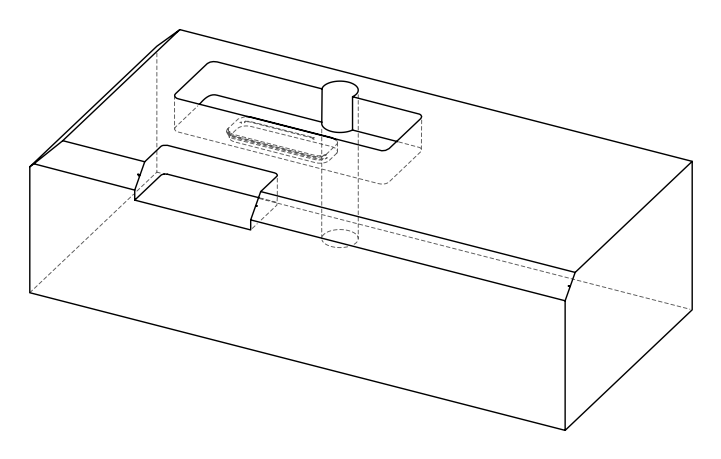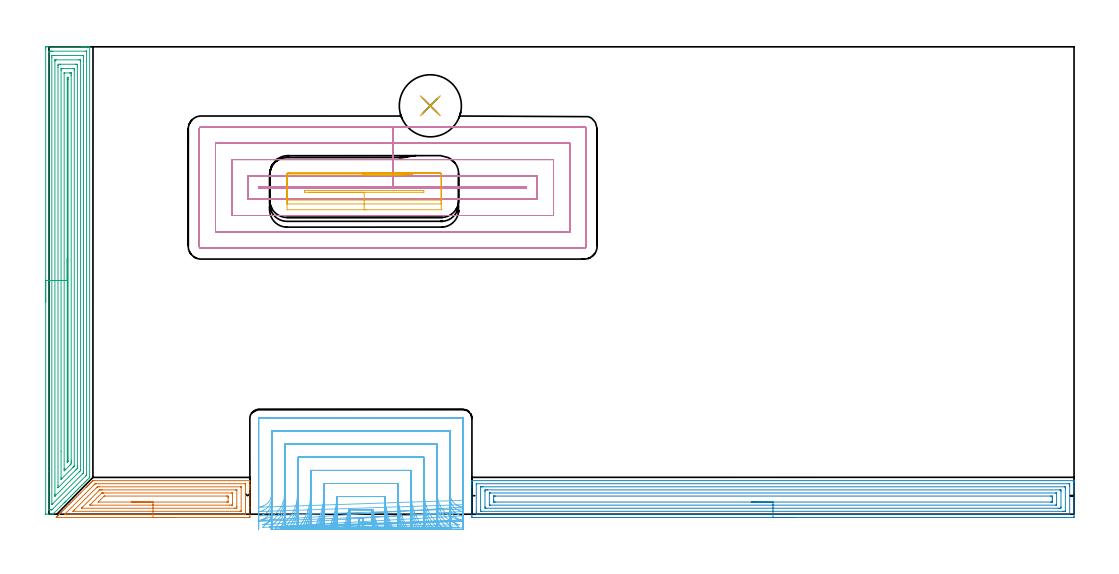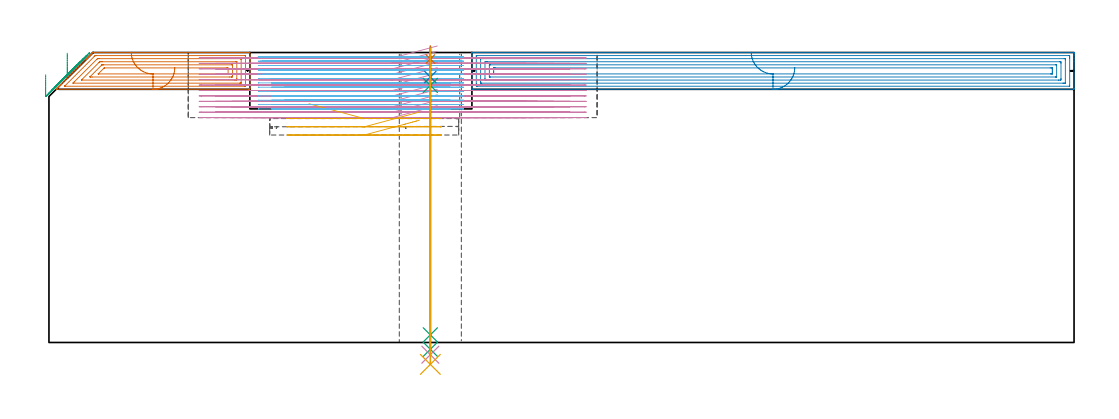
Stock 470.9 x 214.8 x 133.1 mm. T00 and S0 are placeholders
(PLAN: 11 operations, 8 tool changes, 121.6 min)
(1 AREA_MILL | FG_CHAMFER_SURFACE | UGT0205_001 | 4.24 min | 14157 mm3)
(2 AREA_MILL_1 | FG_CHAMFER_SURFACE_1 | UGT0205_001 | 13.63 min | 40573 mm3)
(3 AREA_MILL_2 | FG_CHAMFER_SURFACE_2 | UGT0205_001 | 13.5 min | 41814 mm3)
(4 MILL_RECTANGULAR_POCKET | POCKET_RECTANGULAR_STRAIGHT | NXT0201_013 | Follow Part, ap 2.5, ae 75% | 43.83 min | 368150 mm3)
(5 MILL_RECTANGULAR_POCKET_1 | POCKET_RECTANGULAR_STRAIGHT_1 | UGT0201_010 | Follow Part, ap 4, ae 75% | 1.59 min | 19756 mm3)
(6 MILL_SLOT | SLOT_PARTIAL_RECTANGULAR | NXT0201_009 | Follow Part, ap 2, ae 75% | 42.9 min | 124782 mm3)
(7 SPOT_DRILL | STEP1HOLE | NXT0321_9005460120000 | 0.05 min | 153 mm3)
(8 DRILL_BLIND_HOLE_INTO_CENTER | STEP1HOLE | NXT0301_046 | 0.05 min | 360 mm3)
(9 GUN_DRILL_THROUGH_HOLE | STEP1HOLE | UGT0307_003 | 0.61 min | 4634 mm3)
(10 SPADE_DRILL_TO_ENLARGE_THROUGH_HOLE | STEP1HOLE | UGT0306_009 | 0.56 min | 28998 mm3)
(11 DRILL_TO_ENLARGE_THROUGH_HOLE | STEP1HOLE | UGT0301_392 | 0.58 min | 45082 mm3)
(TOOL UGT0205_001 | Chamfer Mill 20 x 3 x 45 deg. | D20 FL50 Z2)
(TOOL NXT0201_013 | ENDMILL 10mm | D10 FL30 Z4)
(TOOL UGT0201_010 | End Mill 16 mm | D16 FL22 Z2)
(TOOL NXT0201_009 | ENDMILL 8mm [2P460-0800-NA 1630] | D8 FL26 Z6)
(TOOL NXT0321_9005460120000 | NC Spot Drill, 142deg, 12mm, Carbide, Uncoated | D12 PA142 FL30 Z2)
(TOOL NXT0301_046 | Carbide Drill 7.5mm [860.1-0750-038A1-MM 2214] | D7.5 PA140 FL53 Z2)
(TOOL UGT0307_003 | Gun Drill 7 mm | D7 PA130 FL24 Z1)
(TOOL UGT0306_009 | Spade Drill 18.5mm | D18.5 PA132 FL10 Z2)
(TOOL UGT0301_392 | Twist Drill 28.5 mm | D28.5 PA118 FL165 Z2)
(OP 1 AREA_MILL)
G17 G21 G94 G90
T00 M6
G54
G17 G0 G90 X57.8 Y-1.5 S1061 M3
G43 Z143.2 H0
Z126.3
G94 G1 X57.762 Z125.428 F250.
X57.648 Z124.564
X57.459 Z123.712
X57.197 Z122.88
X56.863 Z122.074
X56.46 Z121.3
X55.991 Z120.564
X55.46 Z119.872
X54.871 Z119.229
X54.228 Z118.64
X53.536 Z118.108
X52.8 Z117.64
X52.026 Z117.237
X51.22 Z116.903
X50.388 Z116.641
X49.536 Z116.452
X48.672 Z116.338
X47.8 Z116.3
X3.515
X3.315 Y-1.496 Z116.302
X3.355 Y-1.451 Z116.347
X3.547 Y-1.253 Z116.547
X3.637 Y-1.163 Z116.637
X3.79 Y-1.009 Z116.788
X3.843 Y-0.956 Z116.843
X4.032 Y-0.767 Z117.032
X4.085 Y-0.714 Z117.083
X4.139 Y-0.66 Z117.139
X4.326 Y-0.474 Z117.325
X4.379 Y-0.419 Z117.378
X4.435 Y-0.364 Z117.435
X4.619 Y-0.18 Z117.619
X4.674 Y-0.124 Z117.672
X4.731 Y-0.068 Z117.731
X4.913 Y0.113 Z117.912
X4.969 Y0.17 Z117.967
X5.027 Y0.228 Z118.027
X5.206 Y0.407 Z118.206
X5.264 Y0.465 Z118.262
X5.323 Y0.524 Z118.323
X5.5 Y0.7 Z118.499
X5.558 Y0.76 Z118.557
X5.855 Y1.055 Z118.855
X6.507 Y1.708 Z119.507
X7.395 Y2.596 Z120.395
X8.283 Y3.484 Z121.283
X9.171 Y4.372 Z122.171
X10.059 Y5.26 Z123.059
X10.947 Y6.148 Z123.947
X11.835 Y7.036 Z124.835
X12.723 Y7.924 Z125.723
X13.611 Y8.812 Z126.611
X14.5 Y9.7 Z127.499
X17.055 Y12.256 Z130.054
X17.164 Y12.365 Z130.162
X17.493 Y12.693 Z130.493
X17.719 Y12.92 Z130.719
X17.939 Y13.14 Z130.938
X18.052 Y13.253 Z131.05
X18.392 Y13.592 Z131.392
X18.596 Y13.797 Z131.596
X18.823 Y14.024 Z131.823
X18.94 Y14.141 Z131.938
X19.291 Y14.491 Z132.291
X19.473 Y14.674 Z132.473
X19.708 Y14.909 Z132.707
X20.15 Y15.351 Z133.149
X20.159 Y15.359 Z133.156
X20.205 Y15.399 Z133.183
X20.716 Y15.4 Z133.2
X92.201
X92.29 Y15.394 Z133.192
X92.3 Y15.18 Z132.978
Y13.536 Z131.334
Y13.14 Z130.937
Y12.942 Z130.74
Y12.256 Z130.053
Y12.058 Z129.856
Y11.371 Z129.165
Y3.142 Z120.939
Y-1.009 Z116.788
X92.297 Y-1.355 Z116.441
X92.29 Y-1.491 Z116.305
X92.153 Y-1.499 Z116.299
X91.757 Y-1.5 Z116.3
X47.8
Y-0.086 Z117.714
X7.356 Y-0.085 Z117.715
X7.234 Y-0.081 Z117.719
X7.185 Y-0.079 Z117.721
X7.189 Y-0.071 Z117.729
X7.204 Y-0.051 Z117.749
X7.261 Y0.01 Z117.81
X20.716 Y13.466 Z131.266
X20.997 Y13.744 Z131.544
X21.204 Y13.945 Z131.745
X21.238 Y13.977 Z131.777
X21.286 Y13.98 Z131.78
X21.391 Y13.983 Z131.783
X21.604 Y13.985 Z131.785
X21.643 Y13.986 Z131.786
X90.02
X90.193 Y13.983 Z131.783
X90.278 Y13.979 Z131.779
X90.29 Y13.978 Z131.778
X90.294 Y13.965 Z131.765
X90.298 Y13.94 Z131.74
X90.299 Y13.881 Z131.681
X90.3 Y13.706 Z131.506
X90.299 Y0.443 Z118.243
X90.294 Y0.124 Z117.924
X90.289 Y-0.079 Z117.721
X89.942 Y-0.086 Z117.714
X47.8
Y1.328 Z119.128
X11.264 Y1.329 Z119.129
X11.181 Y1.331 Z119.131
X11.124 Y1.335 Z119.135
X11.055 Y1.344 Z119.144
X11.104 Y1.4 Z119.2
X11.147 Y1.446 Z119.246
X11.343 Y1.644 Z119.444
X11.589 Y1.89 Z119.69
X21.956 Y12.256 Z130.056
X22.227 Y12.519 Z130.319
X22.266 Y12.556 Z130.356
X22.334 Y12.564 Z130.364
X22.492 Y12.567 Z130.367
X23.063 Y12.571 Z130.371
X88.205
X88.25 Y12.57 Z130.37
X88.276 Y12.568 Z130.368
X88.284 Y12.566 Z130.366
X88.29 Y12.54 Z130.34
X88.298 Y12.351 Z130.151
X88.3 Y12.256 Z130.056
Y12.161 Z129.961
X88.299 Y1.644 Z119.444
X88.298 Y1.551 Z119.351
X88.29 Y1.455 Z119.255
X88.275 Y1.335 Z119.135
X88.205 Y1.334 Z119.134
X87.633 Y1.329 Z119.129
X47.8 Y1.328 Z119.128
Y2.743 Z120.543
X15.172
X14.953 Y2.745 Z120.545
X14.919 Y2.747 Z120.547
X14.91 Y2.75 Z120.55
X14.911 Y2.754 Z120.554
X14.947 Y2.795 Z120.595
X14.991 Y2.842 Z120.642
X15.032 Y2.883 Z120.683
X23.007 Y10.858 Z128.658
X23.133 Y10.982 Z128.782
X23.235 Y11.079 Z128.879
X23.302 Y11.142 Z128.942
X23.38 Y11.15 Z128.95
X23.599 Y11.153 Z128.953
X24.268 Y11.157 Z128.957
X24.483
X85.756
X86.252 Y11.155 Z128.955
X86.279 Y11.153 Z128.953
X86.289 Y11.151 Z128.951
X86.291 Y11.14 Z128.94
X86.296 Y11.066 Z128.866
X86.299 Y10.916 Z128.716
X86.3 Y3.413 Z121.213
X86.297 Y3.035 Z120.835
X86.293 Y2.846 Z120.646
X86.29 Y2.757 Z120.557
X86.207 Y2.749 Z120.549
X85.541 Y2.744 Z120.544
X85.325 Y2.743 Z120.543
X47.8
Y4.157 Z121.957
X19.828
X19.079 Y4.158 Z121.958
X18.94 Y4.161 Z121.961
X18.815 Y4.164 Z121.964
X18.903 Y4.297 Z122.097
X18.919 Y4.318 Z122.118
X18.94 Y4.341 Z122.141
X24.201 Y9.603 Z127.403
X24.235 Y9.635 Z127.435
X24.268 Y9.664 Z127.464
X24.366 Y9.736 Z127.536
X24.455 Y9.738 Z127.538
X24.641 Y9.741 Z127.541
X25.015 Y9.743 Z127.543
X25.156
X83.905 Y9.742 Z127.542
X84.187 Y9.739 Z127.539
X84.266 Y9.736 Z127.536
X84.291 Y9.733 Z127.533
X84.293 Y9.725 Z127.525
X84.297 Y9.679 Z127.479
X84.299 Y9.603 Z127.403
X84.3 Y5.181 Z122.981
X84.299 Y4.65 Z122.45
X84.293 Y4.297 Z122.097
X84.29 Y4.171 Z121.971
X84.046 Y4.162 Z121.962
X83.904 Y4.158 Z121.958
X83.765 Y4.157 Z121.957
X83.017
X47.8
Y5.571 Z123.371
X22.818
X22.753 Y5.572 Z123.372
X22.649 Y5.576 Z123.376
X22.637 Y5.578 Z123.378
X22.638 Y5.581 Z123.381
X22.656 Y5.605 Z123.405
X22.691 Y5.643 Z123.443
X25.156 Y8.107 Z125.907
X25.366 Y8.309 Z126.109
X25.381 Y8.322 Z126.122
X25.401 Y8.324 Z126.124
X25.449 Y8.327 Z126.127
X25.547 Y8.328 Z126.128
X81.492 Y8.329 Z126.129
X81.989 Y8.327 Z126.127
X82.154 Y8.325 Z126.125
X82.277 Y8.322 Z126.122
X82.29 Y8.144 Z125.944
X82.295 Y7.834 Z125.634
X82.299 Y7.525 Z125.325
X82.298 Y5.757 Z123.557
X82.294 Y5.652 Z123.452
X82.289 Y5.578 Z123.378
X82.236 Y5.576 Z123.376
X81.989 Y5.573 Z123.373
X81.597 Y5.572 Z123.372
X47.8 Y5.571 Z123.371
X46.928 Z123.409
X46.063 Z123.523
X45.212 Z123.712
X44.38 Z123.974
X43.574 Z124.308
X42.8 Z124.711
X42.064 Z125.18
X41.372 Z125.711
X40.729 Z126.3
X40.14 Z126.943
X39.608 Z127.635
X39.14 Z128.371
X38.737 Z129.145
X38.403 Z129.951
X38.141 Z130.783
X37.952 Z131.635
X37.838 Z132.5
X37.8 Z133.371
G0 Z143.2
M5
M2
(OP 2 AREA_MILL_1)
G17 G21 G94 G90
T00 M6
G54
G17 G0 G90 X342.6 Y-1.5 S1061 M3
G43 Z143.2 H0
Z126.3
G94 G1 X342.562 Z125.428 F250.
X342.448 Z124.564
X342.259 Z123.712
X341.997 Z122.88
X341.663 Z122.074
X341.26 Z121.3
X340.791 Z120.564
X340.26 Z119.872
X339.671 Z119.229
X339.028 Z118.64
X338.336 Z118.108
X337.6 Z117.64
X336.826 Z117.237
X336.02 Z116.903
X335.188 Z116.641
X334.336 Z116.452
X333.472 Z116.338
X332.6 Z116.3
X194.927
X194.435 Y-1.495 Z116.303
X194.309 Y-1.492 Z116.306
X194.304 Y-1.009 Z116.789
X194.3 Y-0.389 Z117.409
Y12.256 Z130.05
Y13.669 Z131.465
Y14.024 Z131.819
Y14.736 Z132.536
Y15.005 Z132.804
X194.308 Y15.381 Z133.172
X194.31 Y15.404 Z133.195
X194.476 Y15.4 Z133.2
X470.724
X470.89 Y15.404 Z133.195
X470.892 Y15.381 Z133.172
X470.9 Y15.005 Z132.804
Y14.736 Z132.535
Y14.024 Z131.819
Y12.784 Z130.581
Y11.371 Z129.167
Y-1.009 Z116.789
X470.898 Y-1.275 Z116.522
X470.89 Y-1.492 Z116.306
X470.671 Y-1.499 Z116.299
X332.6 Y-1.5 Z116.3
Y-0.086 Z117.714
X196.675 Y-0.085 Z117.715
X196.315 Y-0.079 Z117.721
X196.31 Y0.037 Z117.837
X196.302 Y0.284 Z118.084
X196.3 Y0.76 Z118.56
Y1.17 Z118.97
X196.301 Y13.549 Z131.349
X196.308 Y13.96 Z131.76
X196.311 Y13.98 Z131.78
X196.316 Y13.982 Z131.782
X196.341 Y13.984 Z131.784
X196.394 Y13.985 Z131.785
X196.501 Y13.986 Z131.786
X468.525 Y13.985 Z131.785
X468.885 Y13.979 Z131.779
X468.89 Y13.863 Z131.663
X468.898 Y13.616 Z131.416
X468.899 Y13.14 Z130.94
X468.9 Y12.73 Z130.53
X468.899 Y0.351 Z118.151
X468.892 Y-0.06 Z117.74
X468.889 Y-0.08 Z117.72
X468.884 Y-0.082 Z117.718
X468.859 Y-0.084 Z117.716
X468.806 Y-0.085 Z117.715
X468.699 Y-0.086 Z117.714
X332.6
Y1.328 Z119.128
X198.822 Y1.329 Z119.129
X198.503 Y1.33 Z119.13
X198.397 Y1.332 Z119.132
X198.321 Y1.335 Z119.135
X198.31 Y1.444 Z119.244
X198.304 Y1.644 Z119.444
X198.3 Y1.844 Z119.644
Y12.256 Z130.056
X198.302 Y12.455 Z130.255
X198.307 Y12.523 Z130.323
X198.313 Y12.565 Z130.365
X198.344 Y12.567 Z130.367
X198.503 Y12.569 Z130.369
X199.078 Y12.571 Z130.371
X199.397
X466.378
X466.697 Y12.57 Z130.37
X466.803 Y12.568 Z130.368
X466.879 Y12.565 Z130.365
X466.89 Y12.456 Z130.256
X466.896 Y12.256 Z130.056
X466.899 Y12.056 Z129.856
X466.9 Y1.644 Z119.444
X466.898 Y1.445 Z119.245
X466.893 Y1.377 Z119.177
X466.887 Y1.335 Z119.135
X466.856 Y1.333 Z119.133
X466.697 Y1.331 Z119.131
X466.122 Y1.329 Z119.129
X465.803 Y1.328 Z119.128
X332.6
Y2.743 Z120.543
X200.967
X200.427 Y2.75 Z120.55
X200.31 Y2.764 Z120.564
X200.304 Y2.973 Z120.773
X200.3 Y3.404 Z121.204
Y10.478 Z128.278
X200.304 Y10.925 Z128.725
X200.31 Y11.137 Z128.937
X200.514 Y11.151 Z128.951
X201.185 Y11.157 Z128.957
X201.401
X464.233 Y11.156 Z128.956
X464.773 Y11.15 Z128.95
X464.89 Y11.136 Z128.936
X464.896 Y10.926 Z128.726
X464.9 Y10.496 Z128.296
Y3.422 Z121.222
X464.896 Y2.975 Z120.775
X464.89 Y2.763 Z120.563
X464.686 Y2.749 Z120.549
X464.015 Y2.743 Z120.543
X463.799
X332.6
Y4.157 Z121.957
X202.831
X202.547 Y4.16 Z121.96
X202.359 Y4.164 Z121.964
X202.308 Y4.166 Z121.966
X202.306 Y4.175 Z121.975
X202.303 Y4.202 Z122.002
X202.301 Y4.297 Z122.097
Y9.603 Z127.403
X202.302 Y9.686 Z127.486
X202.306 Y9.727 Z127.527
X202.308 Y9.732 Z127.532
X202.327 Y9.736 Z127.536
X202.406 Y9.739 Z127.539
X202.689 Y9.742 Z127.542
X202.831 Y9.743 Z127.543
X462.369
X462.652 Y9.74 Z127.54
X462.841 Y9.736 Z127.536
X462.892 Y9.734 Z127.534
X462.894 Y9.725 Z127.525
X462.897 Y9.698 Z127.498
X462.899 Y9.603 Z127.403
Y4.297 Z122.097
X462.897 Y4.214 Z122.014
X462.894 Y4.173 Z121.973
X462.892 Y4.168 Z121.968
X462.873 Y4.164 Z121.964
X462.794 Y4.161 Z121.961
X462.511 Y4.158 Z121.958
X462.369 Y4.157 Z121.957
X332.6
Y5.571 Z123.371
X205.26
X204.761 Y5.573 Z123.373
X204.36 Y5.578 Z123.378
X204.31 Y5.58 Z123.38
X204.304 Y5.633 Z123.433
X204.301 Y6.066 Z123.866
X204.3 Y6.521 Z124.321
X204.301 Y7.834 Z125.634
X204.305 Y8.285 Z126.085
X204.309 Y8.316 Z126.116
X204.326 Y8.322 Z126.122
X204.386 Y8.325 Z126.125
X204.511 Y8.327 Z126.127
X204.761 Y8.329 Z126.129
X205.155
X459.94
X460.439 Y8.326 Z126.126
X460.84 Y8.322 Z126.122
X460.89 Y8.319 Z126.119
X460.896 Y8.267 Z126.067
X460.899 Y7.834 Z125.634
X460.9 Y7.379 Z125.179
Y6.494 Z124.294
X460.899 Y6.066 Z123.866
X460.895 Y5.615 Z123.415
X460.891 Y5.584 Z123.384
X460.874 Y5.578 Z123.378
X460.814 Y5.575 Z123.375
X460.689 Y5.573 Z123.373
X460.439 Y5.571 Z123.371
X460.045
X332.6
X331.728 Z123.409
X330.863 Z123.523
X330.012 Z123.712
X329.18 Z123.974
X328.374 Z124.308
X327.6 Z124.711
X326.864 Z125.18
X326.172 Z125.711
X325.529 Z126.3
X324.94 Z126.943
X324.408 Z127.635
X323.94 Z128.371
X323.537 Z129.145
X323.203 Z129.951
X322.941 Z130.783
X322.752 Z131.635
X322.638 Z132.5
X322.6 Z133.371
G0 Z143.2
M5
M2
(OP 3 AREA_MILL_2)
G17 G21 G94 G90
T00 M6
G54
G17 G0 G90 X-1.5 Y97.35 S1061 M3
G43 Z143.2 H0
Z123.
G94 G1 Y97.388 Z122.128 F250.
Y97.502 Z121.264
Y97.691 Z120.412
Y97.953 Z119.58
Y98.287 Z118.774
Y98.69 Z118.
Y99.158 Z117.264
Y99.69 Z116.572
Y100.279 Z115.929
Y100.922 Z115.34
Y101.614 Z114.809
Y102.35 Z114.34
Y103.124 Z113.937
Y103.93 Z113.603
Y104.762 Z113.341
Y105.614 Z113.152
Y106.478 Z113.038
Y107.35 Z113.
Y213.623
X-1.499 Y214.084 Z113.001
X-1.495 Y214.511 Z113.003
X-1.492 Y214.69 Z113.006
X-1.075 Y214.695 Z113.422
X-0.469 Y214.7 Z114.028
X15.03 Z129.525
X15.636 Z130.131
X16.183 Z130.68
X16.516 Z131.012
X17.063 Z131.559
X17.396 Z131.89
X18.379 Y214.699 Z132.879
X18.694 Y214.69 Z133.193
X18.7 Y214.531 Z133.2
Y17.139
X18.696 Y16.905 Z133.189
X18.496 Y16.696 Z132.996
X17.6 Y15.8 Z132.099
X17.153 Y15.353 Z131.652
X16.707 Y14.906 Z131.205
X16.151 Y14.351 Z130.65
X15.93 Y14.128 Z130.426
X15.814 Y14.013 Z130.312
X15.298 Y13.498 Z129.797
X15.05 Y13.248 Z129.546
X14.921 Y13.12 Z129.418
X14.445 Y12.645 Z128.944
X14.17 Y12.368 Z128.666
X13.584 Y11.784 Z128.084
X13.291 Y11.489 Z127.786
X12.687 Y10.887 Z127.187
X12.411 Y10.609 Z126.906
X11.695 Y9.895 Z126.194
X11.349 Y9.547 Z125.845
X10.758 Y8.958 Z125.258
X10.066 Y8.265 Z124.565
X9.115 Y7.314 Z123.614
X7.775 Y5.975 Z122.274
X7.72 Y5.919 Z122.217
X7.667 Y5.867 Z122.166
X7.477 Y5.677 Z121.976
X7.427 Y5.626 Z121.924
X7.379 Y5.578 Z121.878
X7.18 Y5.379 Z121.679
X7.134 Y5.333 Z121.631
X7.09 Y5.29 Z121.589
X6.882 Y5.081 Z121.381
X2.119 Y0.318 Z116.617
X2.003 Y0.202 Z116.499
X1.817 Y0.02 Z116.316
X1.796 Y0.006 Z116.294
X1.783 Y0.002 Z116.282
X1.769 Y0. Z116.267
X0.684 Z115.178
X-1.407 Y0.001 Z113.09
X-1.491 Y0.003 Z113.006
X-1.5 Y0.385 Z113.
Y107.35
X-0.086 Z114.414
X-0.085 Y212.186 Z114.415
X-0.084 Y212.298 Z114.416
X-0.079 Y212.679 Z114.421
X0.294 Y212.694 Z114.794
X0.684 Y212.698 Z115.184
X1.168 Y212.7 Z115.668
X1.564 Z116.064
X17. Z131.5
X17.2 Y212.699 Z131.7
X17.231 Y212.696 Z131.731
X17.263 Y212.691 Z131.763
X17.279 Y212.686 Z131.779
X17.28 Y212.661 Z131.78
X17.285 Y212.411 Z131.785
X17.286 Y196.444 Z131.786
X17.285 Y18.479 Z131.785
X17.283 Y18.088 Z131.783
X17.281 Y17.991 Z131.781
X17.279 Y17.946 Z131.779
X17.257 Y17.919 Z131.757
X17.164 Y17.82 Z131.664
X16.936 Y17.586 Z131.436
X1.564 Y2.214 Z116.064
X1.423 Y2.076 Z115.923
X1.371 Y2.029 Z115.871
X1.349 Y2.011 Z115.849
X1.321 Y2.009 Z115.821
X1.078 Y2.002 Z115.578
X0.684 Y2. Z115.184
X0.2 Z114.7
X0. Y2.001 Z114.5
X-0.031 Y2.003 Z114.469
X-0.063 Y2.009 Z114.437
X-0.079 Y2.014 Z114.421
X-0.08 Y2.039 Z114.42
X-0.085 Y2.289 Z114.415
X-0.086 Y19.46 Z114.414
Y107.35
X1.328 Z115.828
X1.329 Y209.857 Z115.829
X1.331 Y210.512 Z115.831
X1.333 Y210.631 Z115.833
X1.335 Y210.682 Z115.835
X1.387 Y210.691 Z115.887
X1.564 Y210.695 Z116.064
X2.258 Y210.7 Z116.758
X2.443 Z116.943
X15.452 Y210.699 Z129.952
X15.636 Y210.696 Z130.136
X15.821 Y210.69 Z130.321
X15.865 Y210.688 Z130.365
X15.867 Y210.654 Z130.367
X15.87 Y210.591 Z130.37
X15.871 Y210.512 Z130.371
Y210.273
Y19.372
X15.87 Y19.135 Z130.37
X15.868 Y19.054 Z130.368
X15.865 Y18.994 Z130.365
X15.842 Y18.953 Z130.342
X15.636 Y18.739 Z130.136
X15.509 Y18.609 Z130.009
X15.38 Y18.479 Z129.88
X1.771 Y4.871 Z116.271
X1.564 Y4.665 Z116.064
X1.356 Y4.465 Z115.856
X1.337 Y4.449 Z115.837
X1.335 Y4.473 Z115.835
X1.331 Y4.556 Z115.831
X1.329 Y4.683 Z115.829
X1.328 Y107.35 Z115.828
X2.743 Z117.243
Y207.832
X2.745 Y208.419 Z117.245
X2.748 Y208.617 Z117.248
X2.749 Y208.68 Z117.249
X2.789 Y208.69 Z117.289
X3.348 Y208.7 Z117.848
X13.902 Z128.402
X14.306 Y208.696 Z128.806
X14.406 Y208.693 Z128.906
X14.45 Y208.69 Z128.95
X14.452 Y208.656 Z128.952
X14.454 Y208.566 Z128.954
X14.457 Y208.137 Z128.957
Y207.832
Y20.265
X14.455 Y20.118 Z128.955
X14.453 Y20.045 Z128.953
X14.45 Y20.013 Z128.95
X14.43 Y19.99 Z128.93
X14.291 Y19.845 Z128.791
X13.877 Y19.426 Z128.377
X3.105 Y8.654 Z117.605
X2.822 Y8.379 Z117.322
X2.766 Y8.327 Z117.266
X2.749 Y8.322 Z117.249
X2.747 Y8.345 Z117.247
X2.744 Y8.654 Z117.244
X2.743 Y8.991 Z117.243
Y9.243
Y107.35
X4.157 Z118.657
Y205.199
X4.159 Y206.046 Z118.659
X4.16 Y206.088 Z118.66
X4.202 Y206.69 Z118.702
X4.441 Y206.696 Z118.941
X5.082 Y206.699 Z119.582
X5.317 Y206.7 Z119.817
X12.118 Y206.699 Z126.618
X12.355 Y206.698 Z126.855
X12.998 Y206.69 Z127.498
X13.039 Y206.046 Z127.539
X13.041 Y206.002 Z127.541
X13.043 Y205.153 Z127.543
Y22.052
X13.042 Y21.159 Z127.542
X13.04 Y21.115 Z127.54
X13.036 Y21.069 Z127.536
X13.024 Y21.034 Z127.524
X12.998 Y21.004 Z127.498
X12.634 Y20.634 Z127.134
X12.267 Y20.265 Z126.767
X4.228 Y12.227 Z118.728
X4.214 Y12.215 Z118.714
X4.202 Y12.209 Z118.702
X4.163 Y12.194 Z118.663
X4.161 Y12.227 Z118.661
X4.159 Y12.271 Z118.659
X4.157 Y13.12 Z118.657
Y107.35
X5.571 Z120.071
X5.572 Y203.762 Z120.072
X5.574 Y204.259 Z120.074
X5.577 Y204.65 Z120.077
X5.587 Y204.69 Z120.087
X5.636 Y204.693 Z120.136
X5.744 Y204.697 Z120.244
X5.961 Y204.699 Z120.461
X6.407 Y204.7 Z120.907
X11.383 Y204.699 Z125.883
X11.499 Y204.697 Z125.999
X11.576 Y204.694 Z126.076
X11.616 Y204.69 Z126.116
X11.622 Y204.654 Z126.122
X11.626 Y204.259 Z126.126
X11.628 Y203.864 Z126.128
Y22.3
X11.627 Y22.176 Z126.127
X11.624 Y22.115 Z126.124
X11.622 Y22.088 Z126.122
X11.595 Y22.052 Z126.095
X11.419 Y21.869 Z125.919
X11.239 Y21.687 Z125.739
X10.977 Y21.424 Z125.477
X5.961 Y16.41 Z120.461
X5.655 Y16.111 Z120.155
X5.588 Y16.047 Z120.088
X5.578 Y16.124 Z120.078
X5.575 Y16.192 Z120.075
X5.572 Y16.693 Z120.072
X5.571 Y28.806 Z120.071
Y107.35
X6.985 Z121.485
X6.986 Y202.473 Z121.486
X6.987 Y202.66 Z121.487
X6.989 Y202.681 Z121.489
X6.991 Y202.686 Z121.491
X7.006 Y202.69 Z121.506
X7.125 Y202.696 Z121.625
X7.274 Y202.699 Z121.774
X9.48 Y202.7 Z123.98
X10.138 Y202.698 Z124.638
X10.185 Y202.693 Z124.685
X10.198 Y202.691 Z124.698
X10.208 Y202.627 Z124.708
X10.21 Y202.473 Z124.71
X10.214 Y201.727 Z124.714
X10.215 Y201.58 Z124.715
Y24.731
X10.213 Y23.986 Z124.713
X10.212 Y23.838 Z124.712
X10.199 Y23.108 Z124.699
X10.044 Y22.945 Z124.544
X9.761 Y22.659 Z124.261
X9.48 Y22.377 Z123.98
X7.72 Y20.617 Z122.22
X7.368 Y20.265 Z121.868
X7.213 Y20.113 Z121.713
X7.1 Y20.003 Z121.6
X7.001 Y19.91 Z121.501
X6.991 Y20.113 Z121.491
X6.988 Y20.265 Z121.488
X6.986 Y20.775 Z121.486
X6.985 Y21.012 Z121.485
Y107.35
X8.4 Z122.9
Y199.794
X8.401 Y199.996 Z122.901
X8.407 Y200.687 Z122.907
X8.588 Y200.699 Z123.088
X8.6 Z123.1
X8.793 Y200.687 Z123.293
X8.797 Y200.487 Z123.297
X8.8 Y199.794 Z123.3
Y199.59
Y24.528
X8.799 Y24.324 Z123.299
X8.795 Y24.189 Z123.295
X8.792 Y24.15 Z123.292
X8.782 Y24.135 Z123.282
X8.754 Y24.103 Z123.254
X8.6 Y23.947 Z123.1
X8.546 Y23.893 Z123.046
X8.489 Y23.838 Z122.989
X8.449 Y23.808 Z122.949
X8.406 Y23.781 Z122.906
X8.403 Y23.838 Z122.903
X8.401 Y23.955 Z122.901
X8.4 Y24.041 Z122.9
X8.399 Y24.731 Z122.899
X8.4 Y107.35 Z122.9
Y108.222 Z122.938
Y109.086 Z123.051
Y109.938 Z123.24
Y110.77 Z123.503
Y111.576 Z123.836
Y112.35 Z124.239
Y113.086 Z124.708
Y113.778 Z125.239
Y114.421 Z125.828
Y115.01 Z126.472
Y115.542 Z127.164
Y116.01 Z127.9
Y116.413 Z128.673
Y116.747 Z129.479
Y117.009 Z130.311
Y117.198 Z131.163
Y117.312 Z132.028
Y117.35 Z132.9
G0 Z143.2
M5
M2
(OP 4 MILL_RECTANGULAR_POCKET)
G17 G21 G94 G90
T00 M6
G54
G17 G0 G90 X178.395 Y150.4 S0 M3
G43 Z143.2 H0
Z136.2
G94 G1 X157.9 Z130.708 F250.
X96.5 F500.
Y149.7
X219.3
Y150.4
X188.653
X157.9
Y155.4
X91.5
Y144.7
X224.3
Y155.4
X188.653
X157.9
Y162.9
X84.
Y137.2
X231.8
Y162.9
X157.9
Y170.4
X76.5
Y129.7
X239.3
Y170.4
X157.9
Y177.9
X69.9
G3 X69. Y177. R0.9
G1 Y123.1
G3 X69.9 Y122.2 R0.9
G1 X245.9
G3 X246.8 Y123.1 R0.9
G1 Y177.
G3 X245.9 Y177.9 R0.9
G1 X157.9
X156.9
G0 X178.395 Y150.4 Z133.708
G1 X157.9 Z128.217 F250.
X96.5 F500.
Y149.7
X219.3
Y150.4
X188.653
X157.9
Y155.4
X91.5
Y144.7
X224.3
Y155.4
X188.653
X157.9
Y162.9
X84.
Y137.2
X231.8
Y162.9
X157.9
Y170.4
X76.5
Y129.7
X239.3
Y170.4
X157.9
Y177.9
X69.9
G3 X69. Y177. R0.9
G1 Y123.1
G3 X69.9 Y122.2 R0.9
G1 X245.9
G3 X246.8 Y123.1 R0.9
G1 Y177.
G3 X245.9 Y177.9 R0.9
G1 X157.9
X156.9
G0 X178.395 Y150.4 Z131.217
G1 X157.9 Z125.725 F250.
X96.5 F500.
Y149.7
X219.3
Y150.4
X188.653
X157.9
Y155.4
X91.5
Y144.7
X224.3
Y155.4
X188.653
X157.9
Y162.9
X84.
Y137.2
X231.8
Y162.9
X157.9
Y170.4
X76.5
Y129.7
X239.3
Y170.4
X157.9
Y177.9
X69.9
G3 X69. Y177. R0.9
G1 Y123.1
G3 X69.9 Y122.2 R0.9
G1 X245.9
G3 X246.8 Y123.1 R0.9
G1 Y177.
G3 X245.9 Y177.9 R0.9
G1 X157.9
X156.9
G0 X178.395 Y150.4 Z128.725
G1 X157.9 Z123.233 F250.
X96.5 F500.
Y149.7
X219.3
Y150.4
X188.653
X157.9
Y155.4
X91.5
Y144.7
X224.3
Y155.4
X188.653
X157.9
Y162.9
X84.
Y137.2
X231.8
Y162.9
X157.9
Y170.4
X76.5
Y129.7
X239.3
Y170.4
X157.9
Y177.9
X69.9
G3 X69. Y177. R0.9
G1 Y123.1
G3 X69.9 Y122.2 R0.9
G1 X245.9
G3 X246.8 Y123.1 R0.9
G1 Y177.
G3 X245.9 Y177.9 R0.9
G1 X157.9
X156.9
G0 X178.395 Y150.4 Z126.233
G1 X157.9 Z120.742 F250.
X96.5 F500.
Y149.7
X219.3
Y150.4
X188.653
X157.9
Y155.4
X91.5
Y144.7
X224.3
Y155.4
X188.653
X157.9
Y162.9
X84.
Y137.2
X231.8
Y162.9
X157.9
Y170.4
X76.5
Y129.7
X239.3
Y170.4
X157.9
Y177.9
X69.9
G3 X69. Y177. R0.9
G1 Y123.1
G3 X69.9 Y122.2 R0.9
G1 X245.9
G3 X246.8 Y123.1 R0.9
G1 Y177.
G3 X245.9 Y177.9 R0.9
G1 X157.9
X156.9
G0 X178.395 Y150.4 Z123.742
G1 X157.9 Z118.25 F250.
X96.5 F500.
Y149.7
X219.3
Y150.4
X188.653
X157.9
Y155.4
X91.5
Y144.7
X224.3
Y155.4
X188.653
X157.9
Y162.9
X84.
Y137.2
X231.8
Y162.9
X157.9
Y170.4
X76.5
Y129.7
X239.3
Y170.4
X157.9
Y177.9
X69.9
G3 X69. Y177. R0.9
G1 Y123.1
G3 X69.9 Y122.2 R0.9
G1 X245.9
G3 X246.8 Y123.1 R0.9
G1 Y177.
G3 X245.9 Y177.9 R0.9
G1 X157.9
X156.9
G0 X178.395 Y150.4 Z121.25
G1 X157.9 Z115.758 F250.
X96.5 F500.
Y149.7
X219.3
Y150.4
X188.653
X157.9
Y155.4
X91.5
Y144.7
X224.3
Y155.4
X188.653
X157.9
Y162.9
X84.
Y137.2
X231.8
Y162.9
X157.9
Y170.4
X76.5
Y129.7
X239.3
Y170.4
X157.9
Y177.9
X69.9
G3 X69. Y177. R0.9
G1 Y123.1
G3 X69.9 Y122.2 R0.9
G1 X245.9
G3 X246.8 Y123.1 R0.9
G1 Y177.
G3 X245.9 Y177.9 R0.9
G1 X157.9
X156.9
G0 X178.395 Y150.4 Z118.758
G1 X157.9 Z113.267 F250.
X96.5 F500.
Y149.7
X219.3
Y150.4
X188.653
X157.9
Y155.4
X91.5
Y144.7
X224.3
Y155.4
X188.653
X157.9
Y162.9
X84.
Y137.2
X231.8
Y162.9
X157.9
Y170.4
X76.5
Y129.7
X239.3
Y170.4
X157.9
Y177.9
X69.9
G3 X69. Y177. R0.9
G1 Y123.1
G3 X69.9 Y122.2 R0.9
G1 X245.9
G3 X246.8 Y123.1 R0.9
G1 Y177.
G3 X245.9 Y177.9 R0.9
G1 X157.9
X156.9
G0 X178.395 Y150.4 Z116.267
G1 X157.9 Z110.775 F250.
X96.5 F500.
Y149.7
X219.3
Y150.4
X188.653
X157.9
Y155.4
X91.5
Y144.7
X224.3
Y155.4
X188.653
X157.9
Y162.9
X84.
Y137.2
X231.8
Y162.9
X157.9
Y170.4
X76.5
Y129.7
X239.3
Y170.4
X157.9
Y177.9
X69.9
G3 X69. Y177. R0.9
G1 Y123.1
G3 X69.9 Y122.2 R0.9
G1 X245.9
G3 X246.8 Y123.1 R0.9
G1 Y177.
G3 X245.9 Y177.9 R0.9
G1 X157.9
X156.9
G0 X178.395 Y150.4 Z113.775
G1 X157.9 Z108.283 F250.
X96.5 F500.
Y149.7
X219.3
Y150.4
X188.653
X157.9
Y155.4
X91.5
Y144.7
X224.3
Y155.4
X188.653
X157.9
Y162.9
X84.
Y137.2
X231.8
Y162.9
X157.9
Y170.4
X76.5
Y129.7
X239.3
Y170.4
X157.9
Y177.9
X69.9
G3 X69. Y177. R0.9
G1 Y123.1
G3 X69.9 Y122.2 R0.9
G1 X245.9
G3 X246.8 Y123.1 R0.9
G1 Y177.
G3 X245.9 Y177.9 R0.9
G1 X157.9
X156.9
G0 X178.395 Y150.4 Z111.283
G1 X157.9 Z105.792 F250.
X96.5 F500.
Y149.7
X219.3
Y150.4
X188.653
X157.9
Y155.4
X91.5
Y144.7
X224.3
Y155.4
X188.653
X157.9
Y162.9
X84.
Y137.2
X231.8
Y162.9
X157.9
Y170.4
X76.5
Y129.7
X239.3
Y170.4
X157.9
Y177.9
X69.9
G3 X69. Y177. R0.9
G1 Y123.1
G3 X69.9 Y122.2 R0.9
G1 X245.9
G3 X246.8 Y123.1 R0.9
G1 Y177.
G3 X245.9 Y177.9 R0.9
G1 X157.9
X156.9
G0 X178.395 Y150.4 Z108.792
G1 X157.9 Z103.3 F250.
X96.5 F500.
Y149.7
X219.3
Y150.4
X188.653
X157.9
Y155.4
X91.5
Y144.7
X224.3
Y155.4
X188.653
X157.9
Y162.9
X84.
Y137.2
X231.8
Y162.9
X157.9
Y170.4
X76.5
Y129.7
X239.3
Y170.4
X157.9
Y177.9
X69.9
G3 X69. Y177. R0.9
G1 Y123.1
G3 X69.9 Y122.2 R0.9
G1 X245.9
G3 X246.8 Y123.1 R0.9
G1 Y177.
G3 X245.9 Y177.9 R0.9
G1 X157.9
X156.9
G0 Z143.2
M5
M2
(OP 5 MILL_RECTANGULAR_POCKET_1)
G17 G21 G94 G90
T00 M6
G54
G17 G0 G90 X119.46 Y147.859 S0 M3
G43 Z143.2 H0
Z109.67
G94 G1 X144.8 Z102.88 F250.
X172.224 F500.
Y148.722
X117.376 Y148.723
Y147.859
X144.8
Y139.859
X180.221 Y139.856
X180.222 Y155.79
X180.193 Y156.421
X179.997 Y156.621
X179.828 Y156.695
X179.728 Y156.714
X172.224 Y156.722
X110.002 Y156.719
X109.663 Y156.682
X109.484 Y156.5
X109.4 Y156.333
X109.384 Y156.227
X109.379 Y139.858
X144.8 Y139.859
X145.8
G0 X170.318 Y156.722 Z105.88
G1 X144.978 Z99.09 F250.
X110.549 Y156.723 F500.
X110.002 Y156.719
X109.663 Y156.682
X109.484 Y156.5
X109.4 Y156.333
X109.384 Y156.227
X109.38 Y142.515
X180.22
X180.222 Y155.79
X180.193 Y156.421
X179.997 Y156.621
X179.828 Y156.695
X179.728 Y156.714
X175.482 Y156.722
X144.978
X143.978
G0 X170.137 Z102.09
G1 X168.737 Z101.715 F250.
X168.232 Y156.587 Z101.575
X167.12 Y156.338 Z101.269
X165.998 Y156.135 Z100.964
X164.869 Y155.979 Z100.659
X163.735 Y155.87 Z100.353
X163.213 Y155.841 Z100.213
X160.755 Y155.803 Z99.555
X144.877 Z95.3
X109.379 F500.
X109.378 Y144.299
X180.222 Y144.295
Y155.79
X180.193 Y156.421
X179.997 Y156.621
X179.828 Y156.695
X179.728 Y156.714
X168.737 Y156.722
G2 X163.213 Y155.841 R27.32
G1 X160.755 Y155.803
X144.877
X143.877
G0 Z143.2
M5
M2
(OP 6 MILL_SLOT)
G17 G21 G94 G90
T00 M6
G54
G17 G0 G90 X145.034 Y-6.881 S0 M3
G43 Z143.2 H1
Z131.208
G94 G1 X144.199 Y-4. F250.
X144.17 Y-3.9
X142.427
X142.398 Y-4.
X141.562 Y-6.881
X151.438 Y-6.844
X150.484 Y-4.
G2 X148.933 Y2.1 R42. F500.
G1 X137.664
G2 X136.112 Y-4. R42.
G1 X135.157 Y-6.844 F250.
X157.987 Y-6.786
X156.873 Y-4.
G2 X154.322 Y8.1 R36. F500.
G1 X132.277
G2 X129.722 Y-4. R36.
G1 X128.607 Y-6.785 F250.
X164.779 Y-6.686
X163.442 Y-4.
G2 X160.3 Y9.367 R30. F500.
G1 Y14.1
X126.3
Y9.379
G2 X123.152 Y-4. R30.
G1 X121.814 Y-6.685 F250.
X172.038 Y-6.492
X170.367 Y-4.
G2 X166.3 Y9.367 R24. F500.
G1 Y20.1
X120.3
Y9.379
G2 X116.225 Y-4. R24.
G1 X114.553 Y-6.491 F250.
X180.472 Y-6.009
X178.244 Y-4.
G2 X172.3 Y9.367 R18. F500.
G1 Y26.1
X114.3
Y9.379
G2 X108.342 Y-4. R18.
G1 X106.112 Y-6.007 F250.
X190.482 Y-3.001 F500.
X187.561 Y-2.317 F250.
G2 X178.3 Y9.367 R12. F500.
G1 Y32.1
X108.3
Y9.379
G2 X99.032 Y-2.306 R12.
G1 X96.11 Y-2.989 F250.
X189.714 Y3.21 F500.
X188.3 Y3.71 F250.
G2 X184.3 Y9.367 R6. F500.
G1 Y38.1
X102.3
Y9.379
G2 X98.3 Y3.722 R6.
G1 X96.886 Y3.222 F250.
X190.3 Y6.367 F500.
Y9.367 F250.
Y44. F500.
X190.295 Y44.055
X190.255 Y44.095
X190.2 Y44.1
X96.4
X96.345 Y44.095
X96.305 Y44.055
X96.3 Y44.
Y9.379
Y6.379 F250.
G0 Z143.2
X144.378 Y-6.915
Z129.215
G1 X143.667 Y-4.
X143.643 Y-3.9
X142.954
X142.93 Y-4.
X142.218 Y-6.914
X150.682 Y-6.888
X149.869 Y-4.
G2 X148.632 Y2.1 R42. F500.
G1 X137.966
G2 X136.727 Y-4. R42.
G1 X135.914 Y-6.888 F250.
X157.092 Y-6.846
X156.144 Y-4.
G2 X154.3 Y7.373 R36. F500.
G1 Y8.1
X132.3
Y7.386
G2 X130.452 Y-4. R36.
G1 X129.503 Y-6.846 F250.
X163.677 Y-6.776
X162.539 Y-4.
G2 X160.3 Y7.373 R30. F500.
G1 Y14.1
X126.3
Y7.386
G2 X124.055 Y-4. R30.
G1 X122.917 Y-6.776 F250.
X170.588 Y-6.642
X169.166 Y-4.
G2 X166.3 Y7.373 R24. F500.
G1 Y20.1
X120.3
Y7.386
G2 X117.427 Y-4. R24.
G1 X116.004 Y-6.641 F250.
X178.244 Y-6.325
X176.348 Y-4.
G2 X172.3 Y7.373 R18. F500.
G1 Y26.1
X114.3
Y7.386
G2 X110.241 Y-4. R18.
G1 X108.344 Y-6.324 F250.
X188.522 Y-4.868
X185.747 Y-3.729
G2 X178.3 Y7.373 R12. F500.
G1 Y32.1
X108.3
Y7.386
G2 X100.838 Y-3.723 R12.
G1 X98.061 Y-4.858 F250.
X189.714 Y1.217 F500.
X188.3 Y1.717 F250.
G2 X184.3 Y7.373 R6. F500.
G1 Y38.1
X102.3
Y7.386
G2 X98.3 Y1.729 R6.
G1 X96.886 Y1.229 F250.
X190.3 Y4.373 F500.
Y7.373 F250.
Y44. F500.
X190.295 Y44.055
X190.255 Y44.095
X190.2 Y44.1
X96.4
X96.345 Y44.095
X96.305 Y44.055
X96.3 Y44.
Y7.386
Y4.386 F250.
G0 Z143.2
X150.031 Y-6.924
Z127.223
G1 X149.361 Y-4.
G2 X148.428 Y2.1 R42. F500.
G1 X138.171
G2 X137.236 Y-4. R42.
G1 X136.565 Y-6.924 F250.
X156.325 Y-6.896
X155.544 Y-4.
G2 X154.3 Y5.38 R36. F500.
G1 Y8.1
X132.3
Y5.393
G2 X131.053 Y-4. R36.
G1 X130.27 Y-6.896 F250.
X162.742 Y-6.85
X161.804 Y-4.
G2 X160.3 Y5.38 R30. F500.
G1 Y14.1
X126.3
Y5.393
G2 X124.791 Y-4. R30.
G1 X123.852 Y-6.849 F250.
X169.382 Y-6.761
X168.209 Y-4.
G2 X166.3 Y5.38 R24. F500.
G1 Y20.1
X120.3
Y5.393
G2 X118.385 Y-4. R24.
G1 X117.211 Y-6.761 F250.
X176.501 Y-6.56
X174.937 Y-4.
G2 X172.3 Y5.38 R18. F500.
G1 Y26.1
X114.3
Y5.393
G2 X111.655 Y-4. R18.
G1 X110.089 Y-6.559 F250.
X185.161 Y-5.871
X182.816 Y-4.
G2 X178.3 Y5.38 R12. F500.
G1 Y32.1
X108.3
Y5.393
G2 X103.768 Y-4. R12.
G1 X101.419 Y-5.867 F250.
X189.704 Y-0.776 F500.
X188.291 Y-0.273 F250.
G2 X184.3 Y5.38 R6. F500.
G1 Y38.1
X102.3
Y5.393
G2 X98.308 Y-0.26 R6.
G1 X96.895 Y-0.763 F250.
X190.3 Y2.38 F500.
Y5.38 F250.
Y44. F500.
X190.295 Y44.055
X190.255 Y44.095
X190.2 Y44.1
X96.4
X96.345 Y44.095
X96.305 Y44.055
X96.3 Y44.
Y5.393
Y2.393 F250.
G0 Z143.2
X149.481 Y-6.953
Z125.231
G1 X148.954 Y-4.
G2 X148.32 Y2.1 R42. F500.
G1 X138.28
G2 X137.645 Y-4. R42.
G1 X137.117 Y-6.953 F250.
X155.68 Y-6.936
X155.065 Y-4.
G2 X154.3 Y3.382 R36. F500.
G1 Y8.1
X132.3
Y3.389
G2 X131.534 Y-4. R36.
G1 X130.918 Y-6.936 F250.
X161.961 Y-6.908
X161.223 Y-4.
G2 X160.3 Y3.382 R30. F500.
G1 Y14.1
X126.3
Y3.389
G2 X125.376 Y-4. R30.
G1 X124.637 Y-6.908 F250.
X168.386 Y-6.855
X167.464 Y-4.
G2 X166.3 Y3.382 R24. F500.
G1 Y20.1
X120.3
Y3.389
G2 X119.134 Y-4. R24.
G1 X118.211 Y-6.854 F250.
X175.114 Y-6.736
X173.884 Y-4.
G2 X172.3 Y3.382 R18. F500.
G1 Y26.1
X114.3
Y3.389
G2 X112.713 Y-4. R18.
G1 X111.482 Y-6.736 F250.
X182.685 Y-6.365
X180.84 Y-4.
G2 X178.3 Y3.382 R12. F500.
G1 Y32.1
X108.3
Y3.389
G2 X105.755 Y-4. R12.
G1 X103.908 Y-6.364 F250.
X190.492 Y-3.323 F500.
X187.771 Y-2.059 F250.
G2 X184.3 Y3.382 R6. F500.
G1 Y38.1
X102.3
Y3.389
G2 X98.827 Y-2.053 R6.
G1 X96.106 Y-3.316 F250.
X190.3 Y0.382 F500.
Y3.382 F250.
Y44. F500.
X190.295 Y44.055
X190.255 Y44.095
X190.2 Y44.1
X96.4
X96.345 Y44.095
X96.305 Y44.055
X96.3 Y44.
Y3.389
Y0.389 F250.
G0 Z143.2
X148.842 Y-6.984
Z123.238
G1 X148.529 Y-4.
G2 X148.3 Y0.383 R42. F500.
G1 Y2.1
X138.3
Y0.386
G2 X138.07 Y-4. R42.
G1 X137.757 Y-6.984 F250.
X154.933 Y-6.978
X154.568 Y-4.
G2 X154.3 Y0.383 R36. F500.
G1 Y8.1
X132.3
Y0.386
G2 X132.032 Y-4. R36.
G1 X131.666 Y-6.978 F250.
X161.06 Y-6.968
X160.622 Y-4.
G2 X160.3 Y0.383 R30. F500.
G1 Y14.1
X126.3
Y0.386
G2 X125.978 Y-4. R30.
G1 X125.539 Y-6.968 F250.
X167.252 Y-6.95
X166.704 Y-4.
G2 X166.3 Y0.383 R24. F500.
G1 Y20.1
X120.3
Y0.386
G2 X119.896 Y-4. R24.
G1 X119.348 Y-6.949 F250.
X173.572 Y-6.91
X172.842 Y-4.
G2 X172.3 Y0.383 R18. F500.
G1 Y26.1
X114.3
Y0.386
G2 X113.757 Y-4. R18.
G1 X113.026 Y-6.91 F250.
X180.225 Y-6.793
X179.129 Y-4.
G2 X178.3 Y0.383 R12. F500.
G1 Y32.1
X108.3
Y0.386
G2 X107.47 Y-4. R12.
G1 X106.373 Y-6.792 F250.
X188.386 Y-6.046
X186.197 Y-3.995
G2 X184.3 Y0.383 R6. F500.
G1 Y38.1
X102.3
Y0.386
G2 X100.401 Y-3.994 R6.
G1 X98.211 Y-6.044 F250.
X190.3 Y-2.617 F500.
Y0.383 F250.
Y44. F500.
X190.295 Y44.055
X190.255 Y44.095
X190.2 Y44.1
X96.4
X96.345 Y44.095
X96.305 Y44.055
X96.3 Y44.
Y0.386
Y-2.614 F250.
G0 Z143.2
X142.246 Y-7.
Z121.246
G1 X142.294 Y-4.
G3 X142.3 Y-3.266 R46. F500.
G1 Y-1.9
X144.3
Y-3.299
G3 X144.305 Y-4. R46.
G1 X148.306
G2 X148.3 Y-3.299 R42.
G1 Y2.1
X138.3
Y-3.266
G2 X138.294 Y-4. R42.
G1 X138.241 Y-7. F250.
X154.365 Y-6.999
X154.307 Y-4.
G2 X154.3 Y-3.299 R36. F500.
G1 Y8.1
X132.3
Y-3.266
G2 X132.293 Y-4. R36.
G1 X132.231 Y-6.999 F250.
X160.378
X160.308 Y-4.
G2 X160.3 Y-3.299 R30. F500.
G1 Y14.1
X126.3
Y-3.266
G2 X126.291 Y-4. R30.
G1 X126.218 Y-6.999 F250.
X166.398
X166.31 Y-4.
G2 X166.3 Y-3.299 R24. F500.
G1 Y20.1
X120.3
Y-3.266
G2 X120.289 Y-4. R24.
G1 X120.197 Y-6.999 F250.
X172.431 Y-6.998
X172.314 Y-4.
G2 X172.3 Y-3.299 R18. F500.
G1 Y26.1
X114.3
Y-3.266
G2 X114.285 Y-4. R18.
G1 X114.163 Y-6.998 F250.
X178.496 Y-6.995
X178.321 Y-4.
G2 X178.3 Y-3.299 R12. F500.
G1 Y32.1
X108.3
Y-3.266
G2 X108.278 Y-4. R12.
G1 X108.094 Y-6.994 F250.
X184.692 Y-6.979
X184.341 Y-4.
G2 X184.3 Y-3.299 R6. F500.
G1 Y38.1
X102.3
Y-3.266
G2 X102.255 Y-4. R6.
G1 X101.888 Y-6.977 F250.
X190.3 Y-6.299
Y-3.299
Y44. F500.
X190.295 Y44.055
X190.255 Y44.095
X190.2 Y44.1
X96.4
X96.345 Y44.095
X96.305 Y44.055
X96.3 Y44.
Y-3.266
Y-6.266 F250.
G0 X142.299 Y-7. Z119.254
G1 X142.3 Y-4.
Y-1.9 F500.
X144.3
Y-4.
X148.3
Y2.1
X138.3
Y-4.
X138.299 Y-7. F250.
X154.3
Y-4.
Y8.1 F500.
X132.3
Y-4.
X132.299 Y-7. F250.
X160.301
X160.3 Y-4.
Y14.1 F500.
X126.3
Y-4.
X126.299 Y-7. F250.
X166.301
X166.3 Y-4.
Y20.1 F500.
X120.3
Y-4.
X120.299 Y-7. F250.
X172.301
X172.3 Y-4.
Y26.1 F500.
X114.3
Y-4.
X114.298 Y-7. F250.
X178.301
X178.3 Y-4.
Y32.1 F500.
X108.3
Y-4.
X108.298 Y-7. F250.
X184.303
X184.3 Y-4.
Y38.1 F500.
X102.3
Y-4.
X102.295 Y-7. F250.
X190.3 Y-6.995
Y-3.995
Y44. F500.
X190.295 Y44.055
X190.255 Y44.095
X190.2 Y44.1
X96.4
X96.345 Y44.095
X96.305 Y44.055
X96.3 Y44.
Y-3.991
Y-6.991 F250.
G0 X142.3 Y-7. Z117.262
G1 Y-4.
Y-1.9 F500.
X144.3
Y-4.
X148.3
Y2.1
X138.3
Y-4.
Y-7. F250.
X154.3
Y-4.
Y8.1 F500.
X132.3
Y-4.
Y-7. F250.
X160.3
Y-4.
Y14.1 F500.
X126.3
Y-4.
Y-7. F250.
X166.3
Y-4.
Y20.1 F500.
X120.3
Y-4.
Y-7. F250.
X172.3
Y-4.
Y26.1 F500.
X114.3
Y-4.
Y-7. F250.
X178.3
Y-4.
Y32.1 F500.
X108.3
Y-4.
Y-7. F250.
X184.3
Y-4.
Y38.1 F500.
X102.3
Y-4.
Y-7. F250.
X190.3
Y-4.
Y44. F500.
X190.295 Y44.055
X190.255 Y44.095
X190.2 Y44.1
X96.4
X96.345 Y44.095
X96.305 Y44.055
X96.3 Y44.
Y-4.
Y-7. F250.
G0 X142.3 Z115.269
G1 Y-4.
Y-1.9 F500.
X144.3
Y-4.
X148.3
Y2.1
X138.3
Y-4.
Y-7. F250.
X154.3
Y-4.
Y8.1 F500.
X132.3
Y-4.
Y-7. F250.
X160.3
Y-4.
Y14.1 F500.
X126.3
Y-4.
Y-7. F250.
X166.3
Y-4.
Y20.1 F500.
X120.3
Y-4.
Y-7. F250.
X172.3
Y-4.
Y26.1 F500.
X114.3
Y-4.
Y-7. F250.
X178.3
Y-4.
Y32.1 F500.
X108.3
Y-4.
Y-7. F250.
X184.3
Y-4.
Y38.1 F500.
X102.3
Y-4.
Y-7. F250.
X190.3
Y-4.
Y44. F500.
X190.295 Y44.055
X190.255 Y44.095
X190.2 Y44.1
X96.4
X96.345 Y44.095
X96.305 Y44.055
X96.3 Y44.
Y-4.
Y-7. F250.
G0 X142.3 Z113.277
G1 Y-4.
Y-1.9 F500.
X144.3
Y-4.
X148.3
Y2.1
X138.3
Y-4.
Y-7. F250.
X154.3
Y-4.
Y8.1 F500.
X132.3
Y-4.
Y-7. F250.
X160.3
Y-4.
Y14.1 F500.
X126.3
Y-4.
Y-7. F250.
X166.3
Y-4.
Y20.1 F500.
X120.3
Y-4.
Y-7. F250.
X172.3
Y-4.
Y26.1 F500.
X114.3
Y-4.
Y-7. F250.
X178.3
Y-4.
Y32.1 F500.
X108.3
Y-4.
Y-7. F250.
X184.3
Y-4.
Y38.1 F500.
X102.3
Y-4.
Y-7. F250.
X190.3
Y-4.
Y44. F500.
X190.295 Y44.055
X190.255 Y44.095
X190.2 Y44.1
X96.4
X96.345 Y44.095
X96.305 Y44.055
X96.3 Y44.
Y-4.
Y-7. F250.
G0 X142.3 Z111.285
G1 Y-4.
Y-1.9 F500.
X144.3
Y-4.
X148.3
Y2.1
X138.3
Y-4.
Y-7. F250.
X154.3
Y-4.
Y8.1 F500.
X132.3
Y-4.
Y-7. F250.
X160.3
Y-4.
Y14.1 F500.
X126.3
Y-4.
Y-7. F250.
X166.3
Y-4.
Y20.1 F500.
X120.3
Y-4.
Y-7. F250.
X172.3
Y-4.
Y26.1 F500.
X114.3
Y-4.
Y-7. F250.
X178.3
Y-4.
Y32.1 F500.
X108.3
Y-4.
Y-7. F250.
X184.3
Y-4.
Y38.1 F500.
X102.3
Y-4.
Y-7. F250.
X190.3
Y-4.
Y44. F500.
X190.295 Y44.055
X190.255 Y44.095
X190.2 Y44.1
X96.4
X96.345 Y44.095
X96.305 Y44.055
X96.3 Y44.
Y-4.
Y-7. F250.
G0 X142.3 Z109.292
G1 Y-4.
Y-1.9 F500.
X144.3
Y-4.
X148.3
Y2.1
X138.3
Y-4.
Y-7. F250.
X154.3
Y-4.
Y8.1 F500.
X132.3
Y-4.
Y-7. F250.
X160.3
Y-4.
Y14.1 F500.
X126.3
Y-4.
Y-7. F250.
X166.3
Y-4.
Y20.1 F500.
X120.3
Y-4.
Y-7. F250.
X172.3
Y-4.
Y26.1 F500.
X114.3
Y-4.
Y-7. F250.
X178.3
Y-4.
Y32.1 F500.
X108.3
Y-4.
Y-7. F250.
X184.3
Y-4.
Y38.1 F500.
X102.3
Y-4.
Y-7. F250.
X190.3
Y-4.
Y44. F500.
X190.295 Y44.055
X190.255 Y44.095
X190.2 Y44.1
X96.4
X96.345 Y44.095
X96.305 Y44.055
X96.3 Y44.
Y-4.
Y-7. F250.
G0 X142.3 Z107.3
G1 Y-4.
Y-1.9 F500.
X144.3
Y-4.
X148.3
Y2.1
X138.3
Y-4.
Y-7. F250.
X154.3
Y-4.
Y8.1 F500.
X132.3
Y-4.
Y-7. F250.
X160.3
Y-4.
Y14.1 F500.
X126.3
Y-4.
Y-7. F250.
X166.3
Y-4.
Y20.1 F500.
X120.3
Y-4.
Y-7. F250.
X172.3
Y-4.
Y26.1 F500.
X114.3
Y-4.
Y-7. F250.
X178.3
Y-4.
Y32.1 F500.
X108.3
Y-4.
Y-7. F250.
X184.3
Y-4.
Y38.1 F500.
X102.3
Y-4.
Y-7. F250.
X190.3
Y-4.
Y44. F500.
X190.295 Y44.055
X190.255 Y44.095
X190.2 Y44.1
X96.4
X96.345 Y44.095
X96.305 Y44.055
X96.3 Y44.
Y-4.
Y-7. F250.
G0 Z143.2
M5
M2
(OP 7 SPOT_DRILL)
G17 G21 G94 G90
T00 M6
G54
G17 G0 G90 X175.2 Y187.6 S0 M3
G43 Z143.2 H0
G94 G81 G98 Z130.2 F250. R136.2
G80
M5
M2
(OP 8 DRILL_BLIND_HOLE_INTO_CENTER)
G17 G21 G94 G90
T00 M6
G54
G17 G0 G90 X175.2 Y187.6 S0 M3
G43 Z143.2 H1
G94 G81 G98 Z121.95 F250. R135.2
G80
M5
M2
(OP 9 GUN_DRILL_THROUGH_HOLE)
G17 G21 G94 G90
T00 M6
G54
G17 G0 G90 X175.2 Y187.6 M8
G43 Z143.2 H0
Z130.064
S716 M3
G94 G1 Z118.092 F125. M26
G4 X.084
Z3.5 F250.
G4 X.084
Z-3.132 F125.
G4 X.084
M5
M9
G0 Z130.064
Z143.2
M2
(OP 10 SPADE_DRILL_TO_ENLARGE_THROUGH_HOLE)
G17 G21 G94 G90
T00 M6
G54
G17 G0 G90 X175.2 Y187.6 S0 M3
G43 Z143.2 H0
G94 G73 G98 Z-5.618 F250. Q17.352 R135.2
G80
M5
M2
(OP 11 DRILL_TO_ENLARGE_THROUGH_HOLE)
G17 G21 G94 G90
T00 M6
G54
G17 G0 G90 X175.2 Y187.6 S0 M3
G43 Z143.2 H0
G94 G73 G98 Z-10.062 F250. Q23.877 R135.2
G80
M5
M2
